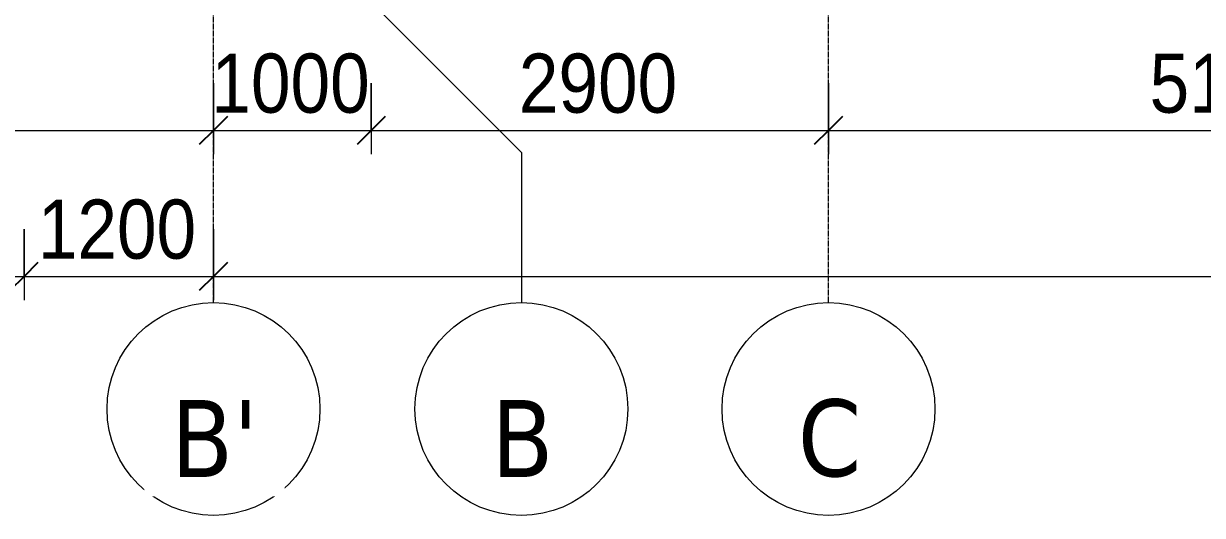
# Model space of a CAD drawing. Header units: millimetres. Extents: x 3451 to 201731, y -8641 to 35300.
# Drawn here: x 23332 to 30808, y -7041 to -3921 of the extents above; entities that cross this region are included whole.
import ezdxf

# ---------------------------------------------------------------- set-up
doc = ezdxf.new("R2010")
doc.units = ezdxf.units.MM
doc.linetypes.add('Grid Line', pattern=[22.225, 12.7, -3.175, 3.175, -3.175])
for name, color, linetype, lineweight in [('A-ANNO-DIMS', 211, 'Continuous', 9), ('A-ANNO-DIMS-150', 211, 'Continuous', 9), ('S-GRID', 1, 'Continuous', 9), ('S-GRID-1', 1, 'Grid Line', 9), ('S-GRID-IDEN', 1, 'Continuous', 9)]:
    doc.layers.add(name, color=color, linetype=linetype, lineweight=lineweight)
doc.styles.add('Tahoma_B_1', font='tahomabd.ttf', dxfattribs={"height": 487.5})
doc.styles.add('UTM Avo', font='', dxfattribs={"width": 0.9, "height": 375})
doc.styles.get('UTM Avo').set_extended_font_data('UTM Avo')
doc.dimstyles.new('1_Dim_chi_tiet_2_5', dxfattribs={"dimscale": 304.8, "dimtxt": 374.737856, "dimasz": 0.590551, "dimexe": 0.492126, "dimexo": 0.0625, "dimgap": 0.049213, "dimtad": 1, "dimdec": 0, "dimrnd": 5, "dimzin": 0, "dimdsep": 46, "dimtxsty": 'UTM Avo', "dimblk1": 'OBLIQUE', "dimblk2": 'OBLIQUE', "dimsah": 1, "dimcen": 0.09, "dimdle": 0.492126, "dimazin": 0, "dimtfac": 1, "dimtdec": 4, "dimtix": 1, "dimtmove": 0, "dimatfit": 3, "dimfxl": 0.984252, "dimfxlon": 1, "dimtvp": 1, "dimtolj": 1, "dimtzin": 0, "dimarcsym": 2})

# ---------------------------------------------------------------- blocks, each defined once
blk = doc.blocks.new('Grid - M_Grid Head - Circle-353313-TKCS_MẶT CẮT C')
at = {"layer": 'S-GRID-IDEN'}
blk.add_circle((17236.9, -6366), 675, dxfattribs=at)
blk = doc.blocks.new('DIMBLOCK31-TKCS_MẶT CẮT C')
at = {"layer": 'A-ANNO-DIMS-150'}
for p, q in [((17236.9, -4298.9), (17236.9, -4748.9)), ((17236.9, -4598.9), (17236.9, -4298.9)), ((24536.9, -4298.9), (24536.9, -4748.9)), ((24536.9, -4598.9), (24536.9, -4298.9)), ((17086.9, -4598.9), (24536.9, -4598.9))]:
    blk.add_line(p, q, dxfattribs=at)
at = {"layer": 'A-ANNO-DIMS-150', "lineweight": 25}
for p, q in [((17236.9, -4598.9), (17326.9, -4508.9)), ((24536.9, -4598.9), (24626.9, -4508.9)), ((17236.9, -4598.9), (17146.9, -4688.9)), ((24536.9, -4598.9), (24446.9, -4688.9))]:
    blk.add_line(p, q, dxfattribs=at)
at = {"layer": 'A-ANNO-DIMS-150', "color": 0, "insert": (20373.4, -4111.8), "char_height": 375, "width": 1232.471, "attachment_point": 1, "line_spacing_factor": 1.110334, "style": 'UTM Avo'}
blk.add_mtext('7300', dxfattribs=at)
blk = doc.blocks.new('_Oblique')
at = {"color": 0, "linetype": 'ByBlock', "lineweight": -2}
blk.add_line((-0.5, -0.5), (0.5, 0.5), dxfattribs=at)
blk = doc.blocks.new('DIMBLOCK32-TKCS_MẶT CẮT C')
at = {"layer": 'A-ANNO-DIMS-150'}
for p, q in [((24536.9, -4298.9), (24536.9, -4748.9)), ((24536.9, -4598.9), (24536.9, -4298.9)), ((25536.9, -4298.9), (25536.9, -4748.9)), ((25536.9, -4598.9), (25536.9, -4298.9)), ((24536.9, -4598.9), (25536.9, -4598.9))]:
    blk.add_line(p, q, dxfattribs=at)
at = {"layer": 'A-ANNO-DIMS-150', "lineweight": 25}
for p, q in [((24536.9, -4598.9), (24626.9, -4508.9)), ((25536.9, -4598.9), (25626.9, -4508.9)), ((24536.9, -4598.9), (24446.9, -4688.9)), ((25536.9, -4598.9), (25446.9, -4688.9))]:
    blk.add_line(p, q, dxfattribs=at)
at = {"layer": 'A-ANNO-DIMS-150', "color": 0, "insert": (24523.4, -4111.8), "char_height": 375, "width": 1232.471, "attachment_point": 1, "line_spacing_factor": 1.110334, "style": 'UTM Avo'}
blk.add_mtext('1000', dxfattribs=at)
blk = doc.blocks.new('DIMBLOCK33-TKCS_MẶT CẮT C')
at = {"layer": 'A-ANNO-DIMS-150'}
for p, q in [((25536.9, -4298.9), (25536.9, -4748.9)), ((25536.9, -4598.9), (25536.9, -4298.9)), ((28436.9, -4298.9), (28436.9, -4748.9)), ((28436.9, -4598.9), (28436.9, -4298.9)), ((25536.9, -4598.9), (28436.9, -4598.9))]:
    blk.add_line(p, q, dxfattribs=at)
at = {"layer": 'A-ANNO-DIMS-150', "lineweight": 25}
for p, q in [((25536.9, -4598.9), (25626.9, -4508.9)), ((28436.9, -4598.9), (28526.9, -4508.9)), ((25536.9, -4598.9), (25446.9, -4688.9)), ((28436.9, -4598.9), (28346.9, -4688.9))]:
    blk.add_line(p, q, dxfattribs=at)
at = {"layer": 'A-ANNO-DIMS-150', "color": 0, "insert": (26473.4, -4111.8), "char_height": 375, "width": 1232.471, "attachment_point": 1, "line_spacing_factor": 1.110334, "style": 'UTM Avo'}
blk.add_mtext('2900', dxfattribs=at)
blk = doc.blocks.new('DIMBLOCK34-TKCS_MẶT CẮT C')
at = {"layer": 'A-ANNO-DIMS-150'}
for p, q in [((28436.9, -4298.9), (28436.9, -4748.9)), ((28436.9, -4598.9), (28436.9, -4298.9)), ((33536.9, -4298.9), (33536.9, -4748.9)), ((33536.9, -4598.9), (33536.9, -4298.9)), ((28436.9, -4598.9), (33536.9, -4598.9))]:
    blk.add_line(p, q, dxfattribs=at)
at = {"layer": 'A-ANNO-DIMS-150', "lineweight": 25}
for p, q in [((28436.9, -4598.9), (28526.9, -4508.9)), ((33536.9, -4598.9), (33626.9, -4508.9)), ((28436.9, -4598.9), (28346.9, -4688.9)), ((33536.9, -4598.9), (33446.9, -4688.9))]:
    blk.add_line(p, q, dxfattribs=at)
at = {"layer": 'A-ANNO-DIMS-150', "color": 0, "insert": (30473.4, -4111.8), "char_height": 375, "width": 1232.471, "attachment_point": 1, "line_spacing_factor": 1.110334, "style": 'UTM Avo'}
blk.add_mtext('5100', dxfattribs=at)
blk = doc.blocks.new('DIMBLOCK48-TKCS_MẶT CẮT C')
at = {"layer": 'A-ANNO-DIMS-150'}
for p, q in [((17236.9, -5224.8), (17236.9, -5674.8)), ((17236.9, -5524.8), (17236.9, -5224.8)), ((23335.3, -5224.8), (23335.3, -5674.8)), ((23335.3, -5524.8), (23335.3, -5224.8)), ((17086.9, -5524.8), (23335.3, -5524.8))]:
    blk.add_line(p, q, dxfattribs=at)
at = {"layer": 'A-ANNO-DIMS-150', "lineweight": 25}
for p, q in [((17236.9, -5524.8), (17326.9, -5434.8)), ((23335.3, -5524.8), (23425.3, -5434.8)), ((17236.9, -5524.8), (17146.9, -5614.8)), ((23335.3, -5524.8), (23245.3, -5614.8))]:
    blk.add_line(p, q, dxfattribs=at)
at = {"layer": 'A-ANNO-DIMS-150', "color": 0, "insert": (19772.6, -5037.6), "char_height": 375, "width": 1232.471, "attachment_point": 1, "line_spacing_factor": 1.110334, "style": 'UTM Avo'}
blk.add_mtext('6100', dxfattribs=at)
blk = doc.blocks.new('DIMBLOCK49-TKCS_MẶT CẮT C')
at = {"layer": 'A-ANNO-DIMS-150'}
for p, q in [((23335.3, -5224.8), (23335.3, -5674.8)), ((23335.3, -5524.8), (23335.3, -5224.8)), ((24536.9, -5224.8), (24536.9, -5674.8)), ((24536.9, -5524.8), (24536.9, -5224.8)), ((23335.3, -5524.8), (24536.9, -5524.8))]:
    blk.add_line(p, q, dxfattribs=at)
at = {"layer": 'A-ANNO-DIMS-150', "lineweight": 25}
for p, q in [((23335.3, -5524.8), (23425.3, -5434.8)), ((24536.9, -5524.8), (24626.9, -5434.8)), ((23335.3, -5524.8), (23245.3, -5614.8)), ((24536.9, -5524.8), (24446.9, -5614.8))]:
    blk.add_line(p, q, dxfattribs=at)
at = {"layer": 'A-ANNO-DIMS-150', "color": 0, "insert": (23422.6, -5037.6), "char_height": 375, "width": 1232.471, "attachment_point": 1, "line_spacing_factor": 1.110334, "style": 'UTM Avo'}
blk.add_mtext('1200', dxfattribs=at)
blk = doc.blocks.new('DIMBLOCK50-TKCS_MẶT CẮT C')
at = {"layer": 'A-ANNO-DIMS-150'}
for p, q in [((24536.9, -5224.8), (24536.9, -5674.8)), ((24536.9, -5524.8), (24536.9, -5224.8)), ((44536.9, -5224.8), (44536.9, -5674.8)), ((44536.9, -5524.8), (44536.9, -5224.8)), ((24536.9, -5524.8), (44536.9, -5524.8))]:
    blk.add_line(p, q, dxfattribs=at)
at = {"layer": 'A-ANNO-DIMS-150', "lineweight": 25}
for p, q in [((24536.9, -5524.8), (24626.9, -5434.8)), ((44536.9, -5524.8), (44626.9, -5434.8)), ((24536.9, -5524.8), (24446.9, -5614.8)), ((44536.9, -5524.8), (44446.9, -5614.8))]:
    blk.add_line(p, q, dxfattribs=at)
at = {"layer": 'A-ANNO-DIMS-150', "color": 0, "insert": (33895, -5037.6), "char_height": 375, "width": 1540.589, "attachment_point": 1, "line_spacing_factor": 1.110334, "style": 'UTM Avo'}
blk.add_mtext('20000', dxfattribs=at)

msp = doc.modelspace()

# ---------------------------------------------------------------- linework, layer by layer
at = {"layer": 'S-GRID'}
for p, q in [((25536.9, -3786), (26489.4, -4738.5)), ((26489.4, -4738.5), (26489.4, -5691))]:
    msp.add_line(p, q, dxfattribs=at)
at = {"layer": 'S-GRID-1'}
for p, q in [((24536.9, -5691), (24536.9, -1941)), ((28436.9, -5691), (28436.9, -1941))]:
    msp.add_line(p, q, dxfattribs=at)

# ---------------------------------------------------------------- block references
at = {"layer": 'S-GRID-IDEN'}
for p in [(7300, 0), (9252.5, 0), (11200, 0)]:
    msp.add_blockref('Grid - M_Grid Head - Circle-353313-TKCS_MẶT CẮT C', p, dxfattribs=at)

# ---------------------------------------------------------------- dimensions: what is measured, and where the dimension line sits
at = {"layer": 'A-ANNO-DIMS'}
for base, p1, p2, override, picture, middle in [((24536.9, -4598.9), (17236.9, -4298.9), (24536.9, -4298.9), {"dimpost": '<>', "dimfxl": 7300}, 'DIMBLOCK31-TKCS_MẶT CẮT C', (20886.9, -4389.9)), ((25536.9, -4598.9), (24536.9, -4298.9), (25536.9, -4298.9), {"dimpost": '<>', "dimfxl": 1000}, 'DIMBLOCK32-TKCS_MẶT CẮT C', (25036.9, -4389.9)), ((28436.9, -4598.9), (25536.9, -4298.9), (28436.9, -4298.9), {"dimpost": '<>', "dimfxl": 2900}, 'DIMBLOCK33-TKCS_MẶT CẮT C', (26986.9, -4389.9)), ((33536.9, -4598.9), (28436.9, -4298.9), (33536.9, -4298.9), {"dimpost": '<>', "dimfxl": 5100}, 'DIMBLOCK34-TKCS_MẶT CẮT C', (30986.9, -4389.9)), ((23335.3, -5524.8), (17236.9, -5224.8), (23335.3, -5224.8), {"dimpost": '<>', "dimfxl": 6098.374347}, 'DIMBLOCK48-TKCS_MẶT CẮT C', (20286.1, -5315.7)), ((24536.9, -5524.8), (23335.3, -5224.8), (24536.9, -5224.8), {"dimpost": '<>', "dimfxl": 1201.625653}, 'DIMBLOCK49-TKCS_MẶT CẮT C', (23936.1, -5315.7)), ((44536.9, -5524.8), (24536.9, -5224.8), (44536.9, -5224.8), {"dimpost": '<>', "dimfxl": 20000}, 'DIMBLOCK50-TKCS_MẶT CẮT C', (34536.9, -5315.7))]:
    dim = msp.add_linear_dim(base=base, p1=p1, p2=p2, dimstyle='1_Dim_chi_tiet_2_5', override=override, dxfattribs=at)
    dim.commit()
    dim.dimension.update_dxf_attribs({"geometry": picture, "text_midpoint": middle})

# ---------------------------------------------------------------- next in the draw order: texts
at = {"layer": 'S-GRID-IDEN', "char_height": 487.5, "attachment_point": 5, "line_spacing_factor": 0.996129, "style": 'Tahoma_B_1', "bg_fill": 3, "box_fill_scale": 1.25, "bg_fill_color": 256, "bg_fill_true_color": 13158600, "bg_fill_transparency": 0}
for s, insert, width in [("\\pt1904.99887,3809.99775,5715.0015,7620.00037,9524.99925,11429.99813,13335.00187,15240.00075,17144.99962,19049.9985,20955.00225,22860.00112,24765,26669.99887,28574.99775,30480.0015,32385.00037,34289.99925,36194.99812,38100.00187,40005.00075,41909.99962,43814.9985,45720.00225,47625.00112,49530,51434.99887,53339.99775,55245.0015,57150.00037,59054.99925,60959.99812;B'", (24543.2, -6553.3), 645), ('\\pt1904.99887,3809.99775,5715.0015,7620.00037,9524.99925,11429.99813,13335.00187,15240.00075,17144.99962,19049.9985,20955.00225,22860.00112,24765,26669.99887,28574.99775,30480.0015,32385.00037,34289.99925,36194.99812,38100.00187,40005.00075,41909.99962,43814.9985,45720.00225,47625.00112,49530,51434.99887,53339.99775,55245.0015,57150.00037,59054.99925,60959.99812;B', (26495.7, -6553.3), 466.5), ('\\pt1904.99887,3809.99775,5715.0015,7620.00037,9524.99925,11429.99813,13335.00187,15240.00075,17144.99962,19049.9985,20955.00225,22860.00112,24765,26669.99887,28574.99775,30480.0015,32385.00037,34289.99925,36194.99812,38100.00187,40005.00075,41909.99962,43814.9985,45720.00225,47625.00112,49530,51434.99887,53339.99775,55245.0015,57150.00037,59054.99925,60959.99812;C', (28443.2, -6553.3), 456)]:
    msp.add_mtext(s, dxfattribs=dict(at, insert=insert, width=width))

doc.saveas('drawing.dxf')
